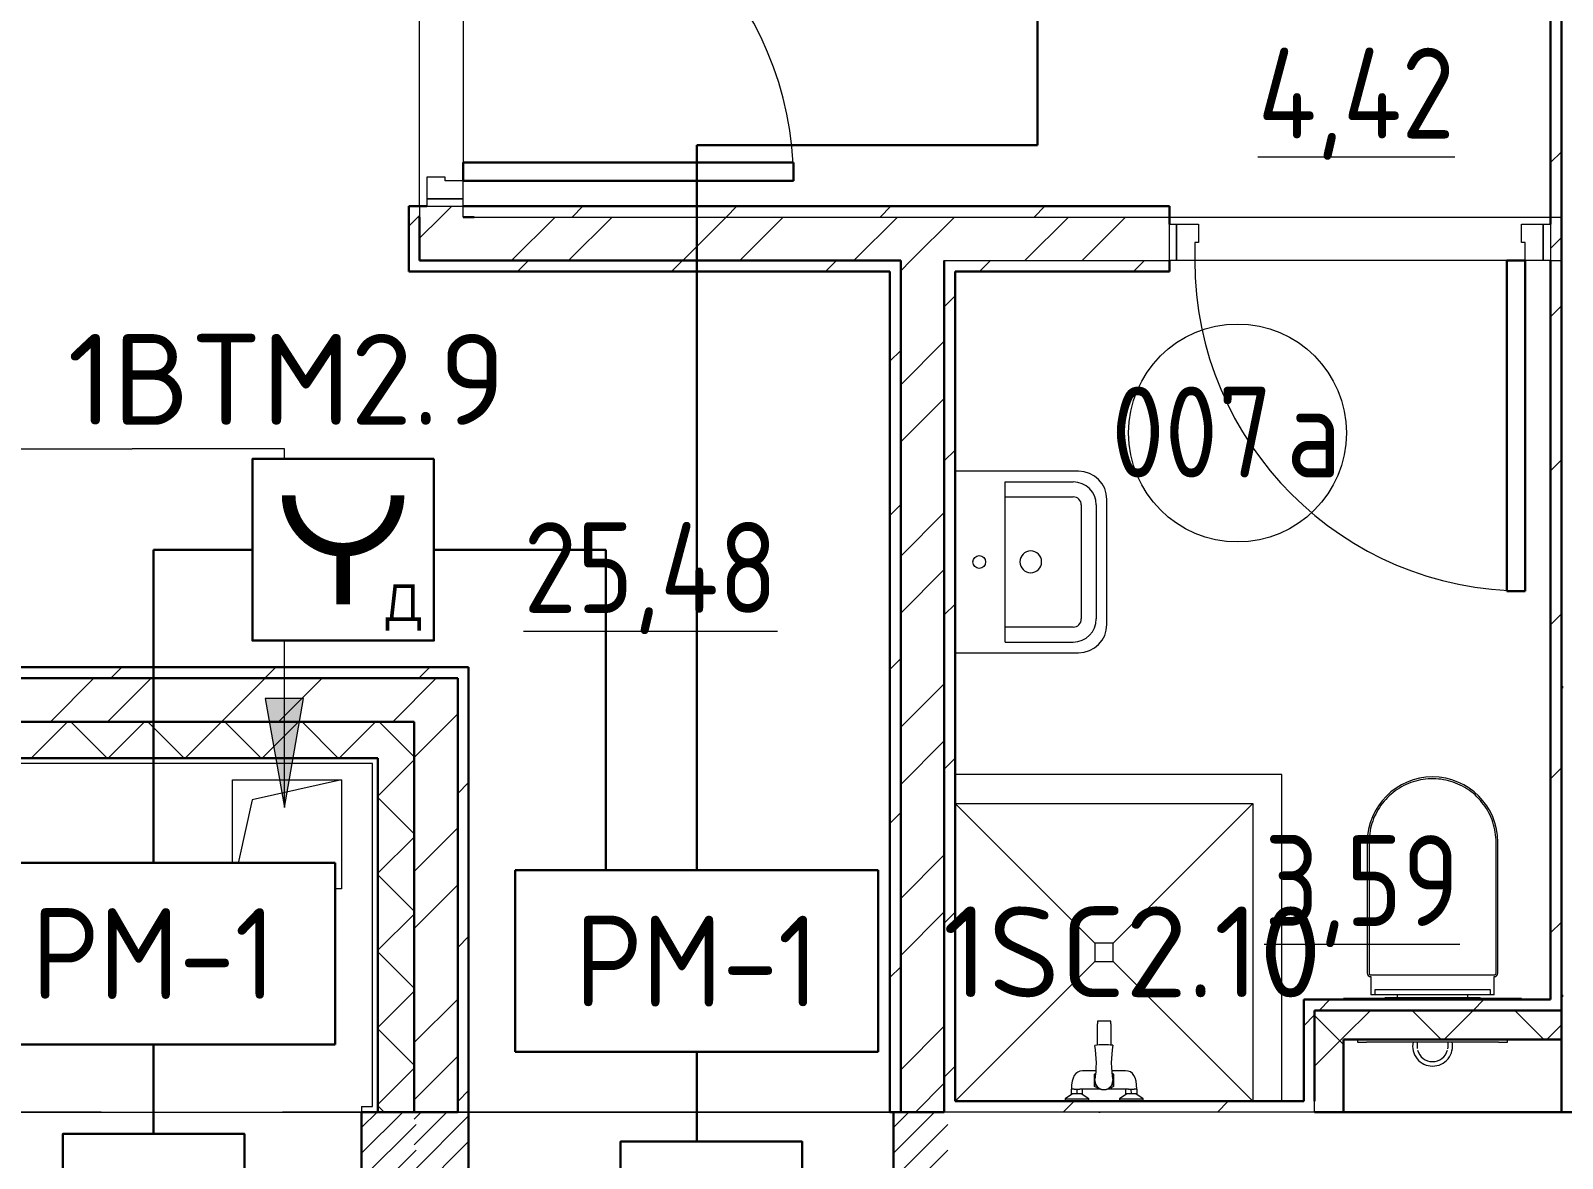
# Model space of a CAD drawing. Header units: millimetres. Extents: x -1073752 to 1436911, y -1379358 to 94781.
# Drawn here: x -1006345 to -1002126, y -777938 to -774833 of the extents above; entities that cross this region are included whole.
import ezdxf
from ezdxf.enums import TextEntityAlignment as Align

# ---------------------------------------------------------------- set-up
doc = ezdxf.new("R2010")
doc.units = ezdxf.units.MM
doc.set_wipeout_variables(frame=1)
doc.linetypes.add('ADSK_Линия сетки', pattern=[25, 20, -2.5, 0, -2.5])
doc.linetypes.add('ADSK_Штриховая_ш2 п1_5', pattern=[4.5, 3, -1.5])
for name, color, linetype, lineweight in [('RC-Дымоудаление', 1, 'Continuous', 30), ('RC-Прочее_оборудование', 1, 'Continuous', 30), ('Аннотация', 7, 'Continuous', 18), ('АПС', 5, 'Continuous', 30), ('Двери', 252, 'Continuous', 9), ('лс', 5, 'Continuous', 30), ('Марки помещений', 7, 'Continuous', 20), ('Обобщенные модели', 252, 'Continuous', 18), ('Оси', 252, 'Continuous', 9), ('Перекрытие', 252, 'Continuous', 18), ('Сантехника', 252, 'Continuous', 9), ('Стены внутренние', 7, 'Continuous', 18), ('Стены наружные', 7, 'Continuous', 18), ('Стены штриховка', 7, 'Continuous', 9)]:
    doc.layers.add(name, color=color, linetype=linetype, lineweight=lineweight)
doc.layers.add('RC-Позиционные_обозначения', color=7, linetype='Continuous')
doc.styles.add('GOST Common_2', font='', dxfattribs={"width": 0.9, "height": 250})
doc.styles.add('ISOCPEUR', font='isocpeur.ttf', dxfattribs={"height": 250})
doc.styles.add('RubezhCAD', font='isocpeur.ttf')
doc.styles.get("Standard").update_dxf_attribs({"font": 'arial.ttf'})
doc.styles.get('GOST Common_2').set_extended_font_data('GOST type B')

# ---------------------------------------------------------------- blocks, each defined once
blk = doc.blocks.new('подвал')
at = {"layer": 'Аннотация', "lineweight": 20, "true_color": 0x636466}
blk.add_hatch(color=251, dxfattribs=at).paths.add_polyline_path([(-183879.6, 15401.1), (-183826.7, 15701.1), (-183932.5, 15701.1)])
at = {"layer": 'Двери', "lineweight": 18, "true_color": 0x636466}
h = blk.add_hatch(dxfattribs=at)
h.set_pattern_fill('FP_1', color=251, angle=180, style=0, pattern_type=2)
h.set_pattern_definition([(225, (-184251.95, 14336.906), (35.3553, -35.3553), [])])
h.paths.add_polyline_path([(-183517, 14111.9), (-183517, 14561.9), (-183667, 14561.9), (-183667, 14111.9)])
h.paths.add_polyline_path([(-184987, 14111.9), (-184837, 14111.9), (-184837, 14561.9), (-184987, 14561.9)])
h = blk.add_hatch(dxfattribs=at)
h.set_pattern_fill('FP_1', color=251, angle=180, style=0, pattern_type=2)
h.set_pattern_definition([(225, (-182786.95, 14336.906), (35.3553, -35.3553), [])])
h.paths.add_polyline_path([(-182052, 14111.9), (-182052, 14561.9), (-182202, 14561.9), (-182202, 14111.9), (-182065.7, 14111.9)])
h.paths.add_polyline_path([(-183522, 14111.9), (-183372, 14111.9), (-183372, 14561.9), (-183522, 14561.9)])
at = {"color": 251, "lineweight": 18, "true_color": 0x636466}
for p, q in [((-184022, 15176.9), (-184022, 15476.9)), ((-184022, 15476.9), (-183722, 15476.9)), ((-183722, 15476.9), (-183968, 15422.3)), ((-183722, 15476.9), (-183722, 15176.9)), ((-183968, 15422.3), (-184022, 15176.9)), ((-183722, 15176.9), (-184022, 15176.9))]:
    blk.add_line(p, q, dxfattribs=at)
at = {"layer": 'Аннотация', "color": 251, "lineweight": 20, "true_color": 0x636466}
for p, q in [((-188298.4, 16388.8), (-184298.4, 16388.8)), ((-183879.6, 16388.8), (-184298.4, 16388.8)), ((-183879.6, 15401.1), (-183879.6, 16388.8)), ((-183826.7, 15701.1), (-183932.5, 15701.1)), ((-183932.5, 15701.1), (-183879.6, 15401.1)), ((-183879.6, 15401.1), (-183826.7, 15701.1))]:
    blk.add_line(p, q, dxfattribs=at)
at = {"layer": 'Двери', "color": 251, "lineweight": 30, "true_color": 0x636466}
for p, q in [((-183387, 17176.9), (-183387, 17126.9)), ((-182477, 17176.9), (-183387, 17176.9)), ((-182477, 17126.9), (-182477, 17176.9)), ((-183387, 17126.9), (-182477, 17126.9)), ((-180512, 15996.9), (-180512, 16906.9)), ((-180512, 16906.9), (-180462, 16906.9)), ((-180462, 16906.9), (-180462, 15996.9)), ((-180462, 15996.9), (-180512, 15996.9))]:
    blk.add_line(p, q, dxfattribs=at)
at = {"layer": 'Двери', "color": 251, "true_color": 0x636466}
for p, q in [((-183437, 17136.9), (-183487, 17136.9)), ((-183487, 17136.9), (-183487, 17076.9)), ((-183437, 17126.9), (-183437, 17136.9)), ((-183387, 17126.9), (-183437, 17126.9)), ((-183387, 17076.9), (-183387, 17126.9)), ((-183487, 17076.9), (-183387, 17076.9)), ((-183487, 17076.9), (-183487, 17056.9)), ((-183387, 17076.9), (-183487, 17076.9)), ((-183487, 17056.9), (-183387, 17056.9)), ((-183387, 17056.9), (-183387, 17076.9)), ((-181442, 17006.9), (-181422, 17006.9)), ((-181442, 16906.9), (-181442, 17006.9)), ((-181422, 16906.9), (-181422, 17006.9)), ((-181422, 17006.9), (-181362, 17006.9)), ((-181422, 17006.9), (-181422, 16906.9)), ((-181362, 17006.9), (-181362, 16956.9)), ((-180472, 17006.9), (-180412, 17006.9)), ((-180472, 16956.9), (-180472, 17006.9)), ((-180412, 17006.9), (-180412, 16906.9)), ((-180412, 16906.9), (-180412, 17006.9)), ((-180412, 17006.9), (-180392, 17006.9)), ((-180392, 17006.9), (-180392, 16906.9)), ((-181372, 16956.9), (-181372, 16906.9)), ((-181362, 16956.9), (-181372, 16956.9)), ((-180462, 16956.9), (-180472, 16956.9)), ((-180462, 16906.9), (-180462, 16956.9)), ((-181422, 16906.9), (-181442, 16906.9)), ((-181372, 16906.9), (-181422, 16906.9)), ((-180412, 16906.9), (-180462, 16906.9)), ((-180392, 16906.9), (-180412, 16906.9))]:
    blk.add_line(p, q, dxfattribs=at)
at = {"layer": 'Двери', "color": 251, "linetype": 'ADSK_Штриховая_ш2 п1_5', "true_color": 0x636466}
for p, q in [((-183517, 14561.9), (-183667, 14561.9)), ((-183667, 14561.9), (-183667, 14111.9)), ((-183372, 14561.9), (-183522, 14561.9)), ((-183372, 14111.9), (-183372, 14561.9)), ((-182052, 14561.9), (-182202, 14561.9)), ((-182202, 14561.9), (-182202, 14111.9))]:
    blk.add_line(p, q, dxfattribs=at)
at = {"layer": 'Двери', "color": 251, "true_color": 0x636466}
for centre, start, end in [((-183387, 17126.9), 0, 90), ((-180462, 16906.9), 180, 270)]:
    blk.add_arc(centre, 910, start, end, dxfattribs=at)
at = {"layer": 'Марки помещений', "color": 251, "true_color": 0x636466}
blk.add_circle((-181254.2, 16432.2), 300, dxfattribs=at)
at = {"layer": 'Обобщенные модели', "color": 251, "true_color": 0x636466}
for p, q in [((-181692, 16326.9), (-182032, 16326.9)), ((-181894, 16297.5), (-181706.8, 16297.5)), ((-181894, 15856.3), (-181894, 16297.5)), ((-181894, 16256.2), (-181706.8, 16256.2)), ((-181614, 16077), (-181614, 16248.9)), ((-181684.5, 16233.9), (-181684.5, 15919.9)), ((-181643.2, 16233.9), (-181643.2, 15919.9)), ((-181614, 15904.9), (-181614, 16077)), ((-181706.8, 15897.6), (-181894, 15897.6)), ((-182032, 15826.9), (-181692, 15826.9)), ((-181894, 15856.3), (-181706.8, 15856.3)), ((-181132, 15491.9), (-182032, 15491.9)), ((-181132, 14591.9), (-181132, 15491.9)), ((-182032, 15411.9), (-181212, 15411.9)), ((-181647, 15026.9), (-182032, 15411.9)), ((-181212, 15411.9), (-181597, 15026.9)), ((-181212, 15411.9), (-181212, 14591.9)), ((-181647, 15026.9), (-181647, 14976.9)), ((-181597, 15026.9), (-181647, 15026.9)), ((-181597, 14976.9), (-181597, 15026.9)), ((-182032, 14591.9), (-181647, 14976.9)), ((-181647, 14976.9), (-181597, 14976.9)), ((-181212, 14591.9), (-181597, 14976.9))]:
    blk.add_line(p, q, dxfattribs=at)
blk.add_circle((-181965.7, 16076.9), 17.5, dxfattribs=at)
for centre, radius, start, end in [((-181706.8, 16233.9), 63.6, 0, 90), ((-181692, 16248.9), 78, 0, 90), ((-181706.8, 16233.9), 22.3, 0, 90), ((-181823.8, 16077.3), 30, 90, 270), ((-181823.8, 16077.3), 30, 270, 90), ((-181706.8, 15919.9), 63.6, 270, 0), ((-181706.8, 15919.9), 22.3, 270, 0), ((-181692, 15904.9), 78, 270, 0)]:
    blk.add_arc(centre, radius, start, end, dxfattribs=at)
at = {"layer": 'Обобщенные модели', "color": 251, "lineweight": 9, "true_color": 0x636466}
for centre, radius, start, end in [((-181622, 14561.4), 186, 82.463, 97.8489), ((-181919.6, 14696.4), 276.6, 350.0387, 10.2731), ((-181325.2, 14698), 276.6, 170.0387, 190.2731), ((-181622.3, 14648.6), 24.9, 180.1559, 0.1559)]:
    blk.add_arc(centre, radius, start, end, dxfattribs=at)
for points in [[(-181647.2, 14648.5), (-181647.2, 14646.5), (-181646.9, 14644.6), (-181646.5, 14642.7)], [(-181598, 14642.8), (-181597.6, 14644.7), (-181597.4, 14646.7), (-181597.4, 14648.6)]]:
    blk.add_open_spline(points, degree=3, dxfattribs=at)
for points, knots in [([(-181645.8, 14640.6), (-181645.8, 14640.4), (-181645.5, 14639.7), (-181645.1, 14638.6), (-181644.7, 14637.8), (-181644.5, 14637.4)], [0.19772091, 0.19772091, 0.19772091, 0.19772091, 0.21428571, 0.25, 0.28571429, 0.28571429, 0.28571429, 0.28571429]), ([(-181600, 14637.5), (-181599.8, 14637.9), (-181599.4, 14638.8), (-181598.9, 14639.8), (-181598.7, 14640.5), (-181598.6, 14640.7)], [0.71428571, 0.71428571, 0.71428571, 0.71428571, 0.75, 0.78571429, 0.80227909, 0.80227909, 0.80227909, 0.80227909]), ([(-181643, 14634.8), (-181642.8, 14634.5), (-181642.4, 14633.9), (-181642, 14633.4), (-181641.8, 14633.1)], [0.36280917, 0.36280917, 0.36280917, 0.36280917, 0.39285714, 0.4175864, 0.4175864, 0.4175864, 0.4175864]), ([(-181639, 14630.1), (-181638.9, 14630.1), (-181638.5, 14629.7), (-181637.9, 14629.2), (-181637.2, 14628.6), (-181636.6, 14628.2), (-181636.1, 14627.9), (-181635.8, 14627.7)], [0.5266216, 0.5266216, 0.5266216, 0.5266216, 0.5357143, 0.5714286, 0.5892857, 0.6071429, 0.634202, 0.634202, 0.634202, 0.634202]), ([(-181633.2, 14626.2), (-181633, 14626.1), (-181632.6, 14625.9), (-181631.8, 14625.5), (-181630.9, 14625.2), (-181630.3, 14625), (-181630, 14624.9)], [0.71428571, 0.71428571, 0.71428571, 0.71428571, 0.73214286, 0.75, 0.78571429, 0.8032683, 0.8032683, 0.8032683, 0.8032683]), ([(-181628, 14624.3), (-181627.5, 14624.2), (-181626.6, 14624), (-181624.7, 14623.8), (-181623.2, 14623.7), (-181622.2, 14623.7)], [0.8571429, 0.8571429, 0.8571429, 0.8571429, 0.8928571, 0.9285714, 1, 1, 1, 1]), ([(-181622.2, 14623.7), (-181621.2, 14623.7), (-181619.7, 14623.8), (-181617.8, 14624.1), (-181616.9, 14624.3), (-181616.4, 14624.4)], [0, 0, 0, 0, 0.0714286, 0.1071429, 0.1428571, 0.1428571, 0.1428571, 0.1428571]), ([(-181614.4, 14625), (-181614.2, 14625), (-181613.5, 14625.3), (-181612.6, 14625.6), (-181611.8, 14626), (-181611.4, 14626.2), (-181611.2, 14626.3)], [0.1967317, 0.1967317, 0.1967317, 0.1967317, 0.21428571, 0.25, 0.26785714, 0.28571429, 0.28571429, 0.28571429, 0.28571429]), ([(-181608.6, 14627.8), (-181608.3, 14627.9), (-181607.8, 14628.3), (-181607.2, 14628.7), (-181606.7, 14629.1), (-181606.2, 14629.6), (-181605.8, 14629.9), (-181605.5, 14630.1), (-181605.4, 14630.2)], [0.365798, 0.365798, 0.365798, 0.365798, 0.3928571, 0.4107143, 0.4285714, 0.4464286, 0.4642857, 0.4733784, 0.4733784, 0.4733784, 0.4733784]), ([(-181602.9, 14632.9), (-181602.6, 14633.2), (-181602.1, 14633.9), (-181601.7, 14634.6), (-181601.4, 14634.9)], [0.57142857, 0.57142857, 0.57142857, 0.57142857, 0.60714286, 0.63719083, 0.63719083, 0.63719083, 0.63719083])]:
    blk.add_open_spline(points, degree=3, knots=knots, dxfattribs=at)
at = {"layer": 'Оси', "color": 251, "linetype": 'ADSK_Линия сетки', "ltscale": 100, "true_color": 0x636466}
blk.add_line((-174384.1, 14561.9), (-244527.8, 14561.9), dxfattribs=at)
at = {"layer": 'Перекрытие', "color": 251, "true_color": 0x636466}
for p, q in [((-183387, 18036.9), (-183387, 17176.9)), ((-181442, 17026.9), (-180392, 17026.9)), ((-180512, 16906.9), (-181372, 16906.9)), ((-184837, 14561.9), (-183667, 14561.9)), ((-183372, 14561.9), (-182212, 14561.9))]:
    blk.add_line(p, q, dxfattribs=at)
at = {"layer": 'Сантехника', "color": 251, "true_color": 0x636466}
for p, q in [((-180897, 15304.9), (-180897, 14944.9)), ((-180892, 15304.9), (-180892, 14944.9)), ((-180542, 14944.9), (-180542, 15304.9)), ((-180537, 14944.9), (-180537, 15304.9)), ((-180887, 14939.9), (-180547, 14939.9)), ((-180887, 14934.9), (-180887, 14884.9)), ((-180875.2, 14899.9), (-180558.7, 14899.9)), ((-180875.2, 14884.9), (-180875.2, 14899.9)), ((-180558.7, 14899.9), (-180558.7, 14884.9)), ((-180547, 14884.9), (-180547, 14934.9)), ((-180875.2, 14884.9), (-180887, 14884.9)), ((-180558.7, 14884.9), (-180875.2, 14884.9)), ((-180547, 14884.9), (-180558.7, 14884.9)), ((-181603.1, 14812.2), (-181640.2, 14812.1)), ((-181640.2, 14812.1), (-181640.2, 14804.8)), ((-181603, 14804.9), (-181603.1, 14812.2)), ((-181640, 14746.2), (-181640.2, 14804.8)), ((-181603, 14804.9), (-181602.9, 14746.2)), ((-181644.9, 14675.3), (-181680.9, 14675.2)), ((-181648.3, 14632.6), (-181648.4, 14666.7)), ((-181648.4, 14666.7), (-181646.5, 14655.9)), ((-181646.4, 14642.9), (-181648.3, 14632.6)), ((-181562.5, 14675.5), (-181599.8, 14675.4)), ((-181595.9, 14666.8), (-181597.8, 14653.1)), ((-181595.9, 14632.8), (-181597.8, 14645.5)), ((-181595.9, 14666.8), (-181595.9, 14632.8)), ((-181708.7, 14611.9), (-181729.2, 14598.1)), ((-181729.2, 14598.1), (-181664.1, 14598.3)), ((-181729.2, 14598.1), (-181729.2, 14591.9)), ((-181711.7, 14611.8), (-181711.8, 14624.9)), ((-181696.7, 14611.9), (-181711.7, 14611.8)), ((-181704.6, 14624.9), (-181711.6, 14624.9)), ((-181704.6, 14624.9), (-181696.8, 14624.9)), ((-181696.8, 14624.9), (-181688.9, 14624.9)), ((-181696.8, 14624.9), (-181696.7, 14611.9)), ((-181681.7, 14611.9), (-181696.7, 14611.9)), ((-181639.7, 14625.1), (-181688.9, 14625)), ((-181664.1, 14598.3), (-181684.7, 14611.9)), ((-181681.8, 14624.9), (-181681.7, 14611.9)), ((-181664.1, 14592), (-181664.1, 14598.3)), ((-181639.7, 14625.1), (-181639.7, 14629.4)), ((-181630.1, 14625.1), (-181639.7, 14625.1)), ((-181602.6, 14625.2), (-181614.3, 14625.1)), ((-181602.6, 14630.5), (-181602.6, 14625.2)), ((-181554.6, 14625.3), (-181602.6, 14625.2)), ((-181558.7, 14612.3), (-181579.2, 14598.6)), ((-181579.2, 14598.6), (-181514.2, 14598.8)), ((-181579.2, 14598.6), (-181579.2, 14592.2)), ((-181561.7, 14612.3), (-181561.8, 14625.3)), ((-181546.7, 14612.3), (-181561.7, 14612.3)), ((-181554.6, 14625.3), (-181546.8, 14625.3)), ((-181546.8, 14625.3), (-181538.9, 14625.3)), ((-181546.7, 14612.3), (-181546.8, 14625.3)), ((-181531.7, 14612.4), (-181546.7, 14612.3)), ((-181531.6, 14625.4), (-181538.9, 14625.4)), ((-181514.2, 14598.8), (-181534.7, 14612.3)), ((-181531.8, 14625.4), (-181531.7, 14612.4)), ((-181514.2, 14592.4), (-181514.2, 14598.8)), ((-181664.1, 14592), (-181696.7, 14591.9)), ((-181514.2, 14592.4), (-181579.2, 14592.2))]:
    blk.add_line(p, q, dxfattribs=at)
at = {"layer": 'Сантехника', "color": 251, "lineweight": 9, "true_color": 0x636466}
for p, q in [((-180932, 14874.9), (-180962, 14874.9)), ((-180962, 14874.9), (-180962, 14871.9)), ((-180960.5, 14871.9), (-180960.5, 14873.4)), ((-180960.5, 14873.4), (-180933.5, 14873.4)), ((-180934.5, 14872.4), (-180959.5, 14872.4)), ((-180933.5, 14873.4), (-180933.5, 14871.9)), ((-180502, 14874.9), (-180932, 14874.9)), ((-180932, 14874.9), (-180932, 14871.9)), ((-180932, 14871.9), (-180932, 14874.9)), ((-180922.8, 14874.9), (-180923.7, 14874.9)), ((-180847.9, 14877.9), (-180586, 14877.9)), ((-180847.9, 14874.9), (-180847.9, 14877.9)), ((-180814, 14877.9), (-180814, 14884.9)), ((-180620, 14877.9), (-180620, 14884.9)), ((-180586, 14874.9), (-180586, 14877.9)), ((-180510.2, 14874.9), (-180511.1, 14874.9)), ((-180502, 14871.9), (-180502, 14874.9)), ((-180472, 14874.9), (-180502, 14874.9)), ((-180502, 14874.9), (-180502, 14871.9)), ((-180500.5, 14871.9), (-180500.5, 14873.4)), ((-180500.5, 14873.4), (-180473.5, 14873.4)), ((-180474.5, 14872.4), (-180499.5, 14872.4)), ((-180473.5, 14873.4), (-180473.5, 14871.9)), ((-180472, 14871.9), (-180472, 14874.9)), ((-180923.7, 14761.9), (-180923.7, 14754.9)), ((-180923.7, 14754.9), (-180898.7, 14754.9)), ((-180535.2, 14754.9), (-180898.7, 14754.9)), ((-180535.2, 14754.9), (-180510.2, 14754.9)), ((-180510.2, 14754.9), (-180510.2, 14761.9))]:
    blk.add_line(p, q, dxfattribs=at)
at = {"layer": 'Сантехника', "color": 251, "true_color": 0x636466, "flags": 128}
for points in [[(-180542, 15304.9), (-180542.1, 15311.9), (-180542.5, 15318.9), (-180543.2, 15325.9), (-180544.2, 15332.8), (-180545.4, 15339.7), (-180547, 15346.5), (-180548.8, 15353.3), (-180550.8, 15360), (-180553.2, 15366.6), (-180555.8, 15373.1), (-180558.6, 15379.4), (-180561.7, 15385.7), (-180565.1, 15391.9), (-180568.7, 15397.9), (-180572.5, 15403.7), (-180576.6, 15409.4), (-180580.9, 15414.9), (-180585.4, 15420.3), (-180590.1, 15425.5), (-180595, 15430.4), (-180600.1, 15435.2), (-180605.4, 15439.8), (-180610.9, 15444.1), (-180616.6, 15448.3), (-180622.4, 15452.2), (-180628.4, 15455.8), (-180634.5, 15459.2), (-180640.7, 15462.4), (-180647.1, 15465.3), (-180653.5, 15468), (-180660.1, 15470.4), (-180666.8, 15472.6), (-180673.5, 15474.4), (-180680.3, 15476), (-180687.2, 15477.4), (-180694.1, 15478.4), (-180701.1, 15479.2), (-180708.1, 15479.7), (-180715.1, 15479.9), (-180722.1, 15479.8), (-180729.1, 15479.5), (-180736, 15478.9), (-180743, 15478), (-180749.9, 15476.8), (-180756.7, 15475.3), (-180763.5, 15473.6), (-180770.2, 15471.6), (-180776.8, 15469.3), (-180783.4, 15466.8), (-180789.8, 15464), (-180796.1, 15461), (-180802.3, 15457.7), (-180808.3, 15454.2), (-180814.2, 15450.4), (-180819.9, 15446.4), (-180825.5, 15442.2), (-180830.9, 15437.7), (-180836.1, 15433), (-180841.2, 15428.2), (-180846, 15423.1), (-180850.6, 15417.9), (-180855, 15412.4), (-180859.2, 15406.8), (-180863.2, 15401), (-180866.9, 15395.1), (-180870.4, 15389), (-180873.6, 15382.8), (-180876.6, 15376.5), (-180879.4, 15370.1), (-180881.8, 15363.5), (-180884.1, 15356.9), (-180886, 15350.2), (-180887.7, 15343.4), (-180889.1, 15336.5), (-180890.2, 15329.6), (-180891, 15322.7), (-180891.6, 15315.7), (-180891.9, 15308.7), (-180892, 15304.9)], [(-180892, 14944.9), (-180891.9, 14944.7), (-180891.9, 14944.5), (-180891.9, 14944.3), (-180891.9, 14944.1), (-180891.9, 14943.9), (-180891.8, 14943.7), (-180891.8, 14943.5), (-180891.7, 14943.3), (-180891.6, 14943.1), (-180891.6, 14943), (-180891.5, 14942.8), (-180891.4, 14942.6), (-180891.3, 14942.4), (-180891.2, 14942.2), (-180891.1, 14942.1), (-180891, 14941.9), (-180890.8, 14941.8), (-180890.7, 14941.6), (-180890.6, 14941.5), (-180890.4, 14941.3), (-180890.3, 14941.2), (-180890.1, 14941.1), (-180890, 14940.9), (-180889.8, 14940.8), (-180889.7, 14940.7), (-180889.5, 14940.6), (-180889.3, 14940.5), (-180889.1, 14940.4), (-180888.9, 14940.3), (-180888.8, 14940.2), (-180888.6, 14940.2), (-180888.4, 14940.1), (-180888.2, 14940.1), (-180888, 14940), (-180887.8, 14940), (-180887.6, 14939.9), (-180887.4, 14939.9), (-180887.2, 14939.9), (-180887, 14939.9), (-180887, 14939.9)], [(-180547, 14939.9), (-180546.8, 14939.9), (-180546.6, 14939.9), (-180546.4, 14939.9), (-180546.2, 14940), (-180546, 14940), (-180545.8, 14940), (-180545.6, 14940.1), (-180545.4, 14940.2), (-180545.2, 14940.2), (-180545, 14940.3), (-180544.8, 14940.4), (-180544.6, 14940.5), (-180544.5, 14940.6), (-180544.3, 14940.7), (-180544.1, 14940.8), (-180544, 14940.9), (-180543.8, 14941), (-180543.7, 14941.1), (-180543.5, 14941.3), (-180543.4, 14941.4), (-180543.2, 14941.6), (-180543.1, 14941.7), (-180543, 14941.9), (-180542.9, 14942), (-180542.7, 14942.2), (-180542.6, 14942.4), (-180542.5, 14942.5), (-180542.4, 14942.7), (-180542.4, 14942.9), (-180542.3, 14943.1), (-180542.2, 14943.3), (-180542.2, 14943.5), (-180542.1, 14943.7), (-180542.1, 14943.9), (-180542, 14944.1), (-180542, 14944.3), (-180542, 14944.5), (-180542, 14944.7), (-180542, 14944.9), (-180542, 14944.9)]]:
    blk.add_lwpolyline(points, dxfattribs=at)
at = {"layer": 'Сантехника', "color": 251, "lineweight": 9, "true_color": 0x636466, "flags": 128}
for points in [[(-180759.7, 14753.8), (-180759.7, 14752.7), (-180759.7, 14751.6), (-180759.7, 14750.6), (-180759.7, 14749.7), (-180759.7, 14748.8), (-180759.7, 14748), (-180759.7, 14747.2), (-180759.7, 14746.5), (-180759.7, 14745.9), (-180759.7, 14745.3), (-180759.7, 14744.9), (-180759.7, 14744.5), (-180759.7, 14744.1), (-180759.7, 14743.8), (-180759.7, 14743.6), (-180759.7, 14743.5), (-180759.7, 14743.5), (-180759.7, 14743.5)], [(-180674.3, 14743.5), (-180674.3, 14743.5), (-180674.3, 14743.6), (-180674.3, 14743.8), (-180674.3, 14744), (-180674.3, 14744.4), (-180674.3, 14744.7), (-180674.3, 14745.2), (-180674.3, 14745.7), (-180674.3, 14746.3), (-180674.3, 14747), (-180674.3, 14747.7), (-180674.3, 14748.5), (-180674.3, 14749.4), (-180674.3, 14750.3), (-180674.3, 14751.3), (-180674.3, 14752.4), (-180674.3, 14753.5), (-180674.3, 14754.6)]]:
    blk.add_lwpolyline(points, dxfattribs=at)
at = {"layer": 'Сантехника', "color": 251, "true_color": 0x636466}
for centre, radius, start, end in [((-180717, 15304.9), 180, 0, 180), ((-180717, 15304.9), 175, 179.0922, 180), ((-180717, 15304.9), 175, 179.0922, 180), ((-180717, 15304.9), 175, 0, 0.9078), ((-180717, 15304.9), 175, 0, 0.9078), ((-180887, 14944.9), 10, 180, 270), ((-180887, 14944.9), 5, 180, 210), ((-180887, 14944.9), 5, 180, 210), ((-180887, 14944.9), 5, 195, 210), ((-180887, 14944.9), 5, 240, 270), ((-180887, 14944.9), 5, 240, 270), ((-180887, 14944.9), 5, 240, 270), ((-180547, 14944.9), 10, 270, 0), ((-180547, 14944.9), 5, 270, 300), ((-180547, 14944.9), 5, 270, 300), ((-180547, 14944.9), 5, 270, 300), ((-180547, 14944.9), 5, 330, 0), ((-180547, 14944.9), 5, 330, 0), ((-180547, 14944.9), 5, 330, 345)]:
    blk.add_arc(centre, radius, start, end, dxfattribs=at)
at = {"layer": 'Сантехника', "color": 251, "lineweight": 9, "true_color": 0x636466}
for radius, start, end in [(55, 167.9742, 270), (42.7, 180, 182.0828), (42.7, 180, 189.1301), (42.7, 175.8024, 177.7583), (42.7, 195, 270), (55, 270, 12.0258), (42.7, 270, 345), (42.7, 350.5014, 2.7572), (42.7, 357.4662, 0)]:
    blk.add_arc((-180717, 14743.5), radius, start, end, dxfattribs=at)
for points, knots in [([(-180932, 14874.9), (-180931.9, 14874.8), (-180931.9, 14874.8), (-180931.9, 14874.7), (-180931.8, 14874.7), (-180931.8, 14874.6), (-180931.7, 14874.5), (-180931.6, 14874.4), (-180931.5, 14874.3), (-180931.4, 14874.2), (-180931.3, 14874), (-180931.2, 14873.9), (-180931.1, 14873.8), (-180931, 14873.7), (-180930.9, 14873.5), (-180930.8, 14873.4), (-180930.6, 14873.2), (-180930.5, 14873.1), (-180930.3, 14872.9), (-180930, 14872.5), (-180929.7, 14872.2), (-180929.5, 14872)], [0, 0, 0, 0, 0.0714286, 0.1071429, 0.1428571, 0.1785714, 0.2142857, 0.25, 0.2857143, 0.3214286, 0.3571429, 0.3928571, 0.4285714, 0.4642857, 0.5, 0.5357143, 0.5714286, 0.6071429, 0.6428571, 0.7142857, 0.8571429, 0.8571429, 0.8571429, 0.8571429]), ([(-180504.4, 14872), (-180504.2, 14872.2), (-180503.9, 14872.5), (-180503.6, 14872.9), (-180503.4, 14873.1), (-180503.3, 14873.2), (-180503.1, 14873.4), (-180503, 14873.5), (-180502.9, 14873.7), (-180502.8, 14873.8), (-180502.7, 14873.9), (-180502.6, 14874), (-180502.5, 14874.2), (-180502.4, 14874.3), (-180502.3, 14874.4), (-180502.2, 14874.5), (-180502.1, 14874.6), (-180502.1, 14874.7), (-180502, 14874.7), (-180502, 14874.8), (-180502, 14874.8), (-180502, 14874.9)], [0.1428571, 0.1428571, 0.1428571, 0.1428571, 0.2857143, 0.3571429, 0.3928571, 0.4285714, 0.4642857, 0.5, 0.5357143, 0.5714286, 0.6071429, 0.6428571, 0.6785714, 0.7142857, 0.75, 0.7857143, 0.8214286, 0.8571429, 0.8928571, 0.9285714, 1, 1, 1, 1])]:
    blk.add_open_spline(points, degree=3, knots=knots, dxfattribs=at)
at = {"layer": 'Сантехника', "color": 251, "true_color": 0x636466}
for points in [[(-181680.9, 14675.2), (-181701.5, 14675.1), (-181711.7, 14658.4), (-181711.6, 14624.9)], [(-181648.4, 14666.7), (-181647.5, 14667.3), (-181646.5, 14667.9), (-181645.5, 14668.4)], [(-181599.2, 14668.7), (-181598.1, 14668.1), (-181597, 14667.5), (-181595.9, 14666.8)], [(-181531.6, 14625.4), (-181531.6, 14658.9), (-181542, 14675.6), (-181562.5, 14675.5)], [(-181639.7, 14628.4), (-181641.2, 14629), (-181644.2, 14630.3), (-181647, 14631.8), (-181648.3, 14632.6)], [(-181636, 14627.8), (-181637.3, 14628.3), (-181638.5, 14628.8), (-181639.7, 14629.4)], [(-181602.6, 14630.5), (-181604.7, 14629.2), (-181606.9, 14628.2), (-181609.2, 14627.4)], [(-181595.9, 14632.8), (-181596.9, 14632.1), (-181599.1, 14630.8), (-181601.4, 14629.7), (-181602.6, 14629.2)]]:
    blk.add_open_spline(points, degree=3, dxfattribs=at)
at = {"layer": 'Стены внутренние', "color": 251, "linetype": 'Continuous', "lineweight": 9, "true_color": 0x636466}
for p, q in [((-184577.3, 15536.9), (-184477.3, 15636.9)), ((-184367.4, 15536.9), (-184467.4, 15636.9)), ((-184365.2, 15536.9), (-184265.2, 15636.9)), ((-184155.3, 15536.9), (-184255.3, 15636.9)), ((-184153.1, 15536.9), (-184053.1, 15636.9)), ((-183943.1, 15536.9), (-184043.1, 15636.9)), ((-183940.9, 15536.9), (-183840.9, 15636.9)), ((-183731, 15536.9), (-183831, 15636.9)), ((-183728.8, 15536.9), (-183628.8, 15636.9)), ((-183522, 15540), (-183618.9, 15636.9)), ((-183622, 15431.6), (-183522, 15531.6)), ((-183522, 15327.9), (-183622, 15427.9)), ((-183622, 15219.5), (-183522, 15319.5)), ((-183522, 15115.7), (-183622, 15215.7)), ((-183622, 15007.4), (-183522, 15107.4)), ((-183522, 14903.6), (-183622, 15003.6)), ((-183622, 14795.2), (-183522, 14895.2)), ((-183522, 14691.5), (-183622, 14791.5)), ((-183622, 14583.1), (-183522, 14683.1)), ((-183604.5, 14561.9), (-183622, 14579.3))]:
    blk.add_line(p, q, dxfattribs=at)
at = {"layer": 'Стены внутренние', "color": 251, "lineweight": 30, "true_color": 0x636466}
for p, q in [((-185477, 15536.9), (-183622, 15536.9)), ((-183622, 15536.9), (-183622, 14561.9)), ((-183622, 14561.9), (-183522, 14561.9))]:
    blk.add_line(p, q, dxfattribs=at)
at = {"layer": 'Стены наружные', "color": 251, "lineweight": 30, "true_color": 0x636466}
for p, q in [((-180362, 14561.9), (-180362, 18636.9)), ((-180392, 18456.9), (-180392, 17006.9)), ((-183537, 17056.9), (-183537, 16876.9)), ((-183487, 17056.9), (-183537, 17056.9)), ((-181442, 17056.9), (-183387, 17056.9)), ((-181442, 17006.9), (-181442, 17056.9)), ((-183507, 17026.9), (-183507, 16906.9)), ((-183387, 17026.9), (-183357, 17026.9)), ((-183537, 16876.9), (-182212, 16876.9)), ((-183507, 16906.9), (-182182, 16906.9)), ((-182212, 16876.9), (-182212, 14561.9)), ((-182182, 16906.9), (-182182, 14561.9)), ((-182062, 14561.9), (-182062, 16906.9)), ((-182032, 16876.9), (-181442, 16876.9)), ((-182032, 14591.9), (-182032, 16876.9)), ((-181442, 16876.9), (-181442, 16906.9)), ((-180392, 16906.9), (-180392, 14871.9)), ((-183372, 15786.9), (-185227, 15786.9)), ((-183372, 13971.9), (-183372, 15786.9)), ((-183402, 15756.9), (-185257, 15756.9)), ((-183402, 14561.9), (-183402, 15756.9)), ((-180362, 15731.9), (-180357, 15731.9)), ((-185377, 15636.9), (-183522, 15636.9)), ((-183522, 15636.9), (-183522, 14561.9)), ((-180392, 14871.9), (-181072, 14871.9)), ((-181072, 14871.9), (-181072, 14591.9)), ((-180357, 14881.9), (-180362, 14881.9)), ((-180362, 14841.9), (-181042, 14841.9)), ((-181042, 14841.9), (-181042, 14591.9)), ((-180962, 14761.9), (-180362, 14761.9)), ((-180962, 14561.9), (-180962, 14761.9)), ((-183622, 14561.9), (-183667, 14561.9)), ((-183667, 14561.9), (-183667, 13971.9)), ((-183402, 14561.9), (-183522, 14561.9)), ((-182212, 14561.9), (-182062, 14561.9)), ((-182202, 14561.9), (-182202, 13971.9)), ((-181072, 14591.9), (-182032, 14591.9)), ((-181042, 14561.9), (-177467, 14561.9))]:
    blk.add_line(p, q, dxfattribs=at)
at = {"layer": 'Стены наружные', "color": 251, "true_color": 0x636466}
for p, q in [((-183507, 17056.9), (-183507, 18106.9)), ((-183637, 15521.9), (-185492, 15521.9)), ((-183637, 14576.9), (-183637, 15521.9)), ((-184837, 14561.9), (-183667, 14561.9)), ((-183667, 14576.9), (-183637, 14576.9)), ((-183667, 14576.9), (-183667, 14561.9)), ((-183402, 14561.9), (-183372, 14561.9)), ((-181042, 14561.9), (-182062, 14561.9))]:
    blk.add_line(p, q, dxfattribs=at)
at = {"layer": 'Стены наружные', "color": 251, "linetype": 'Continuous', "lineweight": 9, "true_color": 0x636466}
for p, q in [((-180392, 17176.7), (-180362, 17206.7)), ((-183448.3, 17026.9), (-183418.3, 17056.9)), ((-183087.3, 17026.9), (-183057.3, 17056.9)), ((-182663.1, 17026.9), (-182633.1, 17056.9)), ((-182238.8, 17026.9), (-182208.8, 17056.9)), ((-181814.5, 17026.9), (-181784.5, 17056.9)), ((-183537, 17001.5), (-183507, 17031.5)), ((-183507, 16968.3), (-183448.3, 17026.9)), ((-183254, 16906.9), (-183134, 17026.9)), ((-183096.8, 16906.9), (-182976.8, 17026.9)), ((-182782.5, 16906.9), (-182662.5, 17026.9)), ((-182625.4, 16906.9), (-182505.4, 17026.9)), ((-182311.1, 16906.9), (-182191.1, 17026.9)), ((-182153.9, 16906.9), (-182033.9, 17026.9)), ((-181839.6, 16906.9), (-181719.6, 17026.9)), ((-181682.5, 16906.9), (-181562.5, 17026.9)), ((-180392, 16940.2), (-180362, 16970.2)), ((-183237.3, 16876.9), (-183207.3, 16906.9)), ((-182813.1, 16876.9), (-182783.1, 16906.9)), ((-182388.8, 16876.9), (-182358.8, 16906.9)), ((-182182, 16878.9), (-182153.9, 16906.9)), ((-181964.5, 16876.9), (-181934.5, 16906.9)), ((-181540.3, 16876.9), (-181510.3, 16906.9)), ((-182062, 16779.5), (-182032, 16809.5)), ((-180392, 16752.4), (-180362, 16782.4)), ((-182182, 16564.6), (-182062, 16684.6)), ((-182212, 16629.5), (-182182, 16659.5)), ((-182182, 16407.4), (-182062, 16527.4)), ((-182062, 16355.2), (-182032, 16385.2)), ((-180392, 16328.2), (-180362, 16358.2)), ((-182212, 16205.2), (-182182, 16235.2)), ((-182182, 16093.1), (-182062, 16213.1)), ((-182182, 15935.9), (-182062, 16055.9)), ((-182062, 15931), (-182032, 15961)), ((-180392, 15903.9), (-180362, 15933.9)), ((-184357.3, 15756.9), (-184327.3, 15786.9)), ((-183933.1, 15756.9), (-183903.1, 15786.9)), ((-183508.8, 15756.9), (-183478.8, 15786.9)), ((-182212, 15781), (-182182, 15811)), ((-184524, 15636.9), (-184404, 15756.9)), ((-184366.8, 15636.9), (-184246.8, 15756.9)), ((-184052.5, 15636.9), (-183932.5, 15756.9)), ((-183895.4, 15636.9), (-183775.4, 15756.9)), ((-183581.1, 15636.9), (-183461.1, 15756.9)), ((-182182, 15621.6), (-182062, 15741.6)), ((-183423.9, 15636.9), (-183402, 15658.9)), ((-183522, 15538.9), (-183423.9, 15636.9)), ((-182182, 15464.5), (-182062, 15584.5)), ((-182062, 15506.7), (-182032, 15536.7)), ((-180392, 15479.6), (-180362, 15509.6)), ((-183402, 15439.5), (-183372, 15469.5)), ((-182212, 15356.7), (-182182, 15386.7)), ((-183522, 15224.6), (-183402, 15344.6)), ((-182182, 15150.2), (-182062, 15270.2)), ((-183522, 15067.4), (-183402, 15187.4)), ((-182182, 14993), (-182062, 15113)), ((-182062, 15082.4), (-182032, 15112.4)), ((-180392, 15055.4), (-180362, 15085.4)), ((-183402, 15015.2), (-183372, 15045.2)), ((-182212, 14932.4), (-182182, 14962.4)), ((-183522, 14753.1), (-183402, 14873.1)), ((-181029.7, 14841.9), (-180999.7, 14871.9)), ((-180605.4, 14841.9), (-180575.4, 14871.9)), ((-181072, 14799.6), (-181042, 14829.6)), ((-180962, 14747.8), (-181042, 14827.8)), ((-180962, 14768.2), (-180888.3, 14841.9)), ((-180693.3, 14761.9), (-180773.3, 14841.9)), ((-180685.4, 14761.9), (-180605.4, 14841.9)), ((-180410.4, 14761.9), (-180490.4, 14841.9)), ((-182182, 14678.7), (-182062, 14798.7)), ((-181042, 14688.2), (-180962, 14768.2)), ((-180402.6, 14761.9), (-180362, 14802.5)), ((-183522, 14595.9), (-183402, 14715.9)), ((-182062, 14658.2), (-182032, 14688.2)), ((-182141.6, 14561.9), (-182062, 14641.6)), ((-183401, 14591.9), (-183372, 14621)), ((-183402, 14591), (-183401, 14591.9)), ((-181734, 14561.9), (-181704, 14591.9)), ((-181309.7, 14561.9), (-181279.7, 14591.9))]:
    blk.add_line(p, q, dxfattribs=at)
at = {"layer": 'Стены штриховка', "color": 251, "true_color": 0x636466}
for p, q in [((-183507, 17056.9), (-183507, 17026.9)), ((-183387, 17026.9), (-183387, 17056.9)), ((-183357, 17026.9), (-181442, 17026.9)), ((-180392, 17026.9), (-180362, 17026.9)), ((-182062, 16906.9), (-181442, 16906.9)), ((-180392, 16906.9), (-180362, 16906.9)), ((-181042, 14561.9), (-181042, 14591.9))]:
    blk.add_line(p, q, dxfattribs=at)
at = {"layer": 'Марки помещений', "color": 251, "true_color": 0x636466, "style": 'GOST Common_2', "width": 0.9}
for s, p in [('%%U4,42', (-181198.3, 17243)), ('007', (-181602, 16309.9)), ('а', (-181119.8, 16309.9)), ('%%U25,48', (-183220.7, 15936.5)), ('%%U3,59', (-181180.7, 15074.6))]:
    blk.add_text(s, height=250, dxfattribs=at).set_placement(p)
blk = doc.blocks.new('RC-UGO-UDPD-01')
at = {"layer": 'RC-Дымоудаление', "ltscale": 30}
blk.add_lwpolyline([(2.5, 2.5), (2.5, -2.5), (-2.5, -2.5), (-2.5, 2.5)], close=True, dxfattribs=at)
at = {"layer": 'RC-Дымоудаление'}
blk.add_attdef('PSTN', text='', height=2.5, dxfattribs=at).set_placement((1.287, 2.233), align=Align.BOTTOM_LEFT)
blk.add_wipeout([(2.5, 2.5), (2.5, -2.5), (-2.5, -2.5), (-2.5, 2.5)]).dxf.layer = 'RC-Дымоудаление'
for p, q in [((-2.5, 2.5), (-2.5, -2.5)), ((2.5, 2.5), (-2.5, 2.5)), ((2.5, -2.5), (2.5, 2.5)), ((-2.5, -2.5), (2.5, -2.5))]:
    blk.add_line(p, q, dxfattribs=at)
at = {"layer": 'RC-Дымоудаление', "ltscale": 30, "const_width": 0.375}
blk.add_lwpolyline([(-1.5, 1.5, 1), (1.5, 1.5, 1)], format="xyb", dxfattribs=at)
blk.add_lwpolyline([(0, 0), (0, -1.5)], dxfattribs=at)
at = {"layer": 'RC-Дымоудаление', "const_width": 0.1}
for points in [[(1.92, -1.912), (1.92, -1.006), (1.434, -1.006), (1.332, -1.912)], [(1.22, -2.229), (1.22, -1.912), (2.096, -1.912), (2.096, -2.229)]]:
    blk.add_lwpolyline(points, dxfattribs=at)
blk = doc.blocks.new('РМ1')
at = {"layer": 'RC-Прочее_оборудование'}
blk.add_point((0, 0), dxfattribs=at)
blk.add_attdef('PSTN', text='', height=2.5, dxfattribs=at).set_placement((5.721, 2.541), align=Align.BOTTOM_CENTER)
blk.add_wipeout([(4.999, 2.501), (4.999, -2.501), (-4.999, -2.501), (-4.999, 2.501)]).dxf.layer = 'RC-Прочее_оборудование'
blk.add_wipeout([(-4.999, -2.501), (-4.999, 2.501), (4.999, 2.501), (4.999, -2.501)]).dxf.layer = 'RC-Прочее_оборудование'
for p, q in [((-4.999, 2.501), (4.999, 2.501)), ((-4.999, -2.501), (-4.999, 2.501)), ((-4.999, 2.501), (-4.999, 2.501)), ((4.999, 2.501), (4.999, -2.501)), ((4.999, -2.501), (-4.999, -2.501))]:
    blk.add_line(p, q, dxfattribs=at)
at = {"layer": 'RC-Прочее_оборудование', "ltscale": 100, "style": 'ISOCPEUR', "width": 0.9}
blk.add_text('РМ-1', height=2.5, dxfattribs=at).set_placement((0.001, -0.001), align=Align.MIDDLE)

msp = doc.modelspace()

# ---------------------------------------------------------------- linework, layer by layer
at = {"layer": 'АПС', "color": 3, "lineweight": 30}
for points in [[(-1005756.6, -778171.2), (-1006256.6, -778171.2), (-1006256.6, -777871.2), (-1005756.6, -777871.2), (-1005756.6, -778171.2), (-1005756.6, -778021.2), (-1006256.6, -778021.2)], [(-1004220.5, -778192), (-1004720.5, -778192), (-1004720.5, -777892), (-1004220.5, -777892), (-1004220.5, -778192), (-1004220.5, -778042), (-1004720.5, -778042)]]:
    msp.add_lwpolyline(points, dxfattribs=at)
at = {"layer": 'лс'}
for p, q in [((-1003571.5, -773691.5), (-1003571.5, -775147.6)), ((-1003571.5, -775147.6), (-1004510.6, -775147.6)), ((-1004510.6, -777144.8), (-1004510.6, -775147.6)), ((-1006006.6, -777124.1), (-1006006.6, -776262.2)), ((-1005734.6, -776262.2), (-1006006.6, -776262.2)), ((-1005234.6, -776262.2), (-1004760.6, -776262.2)), ((-1004760.6, -777144.8), (-1004760.6, -776262.2))]:
    msp.add_line(p, q, dxfattribs=at)
at = {"layer": 'лс', "color": 96, "true_color": 0x008800}
for points in [[(-1006006.6, -777624.3), (-1006006.6, -777871.2)], [(-1004510.6, -777645.1), (-1004510.6, -777892)]]:
    msp.add_lwpolyline(points, dxfattribs=at)

# ---------------------------------------------------------------- block references
msp.add_blockref('подвал', (-821766.8, -792372.8))

# ---------------------------------------------------------------- next in the draw order: block references
ref = msp.add_blockref('РМ1', (-1006006.6, -777374.2), dxfattribs=dict(xscale=100, yscale=100, zscale=100))
ref.add_attrib('PSTN', '1SC2.8', dxfattribs={"layer": 'RC-Прочее_оборудование', "color": 0, "height": 250, "style": 'RubezhCAD'}).set_placement((-1007179.1, -777459.3), align=Align.TOP_CENTER)
ref = msp.add_blockref('РМ1', (-1004510.6, -777395), dxfattribs=dict(xscale=100, yscale=100, zscale=100))
ref.add_attrib('PSTN', '1SC2.10', dxfattribs={"layer": 'RC-Прочее_оборудование', "color": 0, "height": 250, "style": 'RubezhCAD'}).set_placement((-1003311, -777244.6), align=Align.TOP_CENTER)
at = {"layer": 'RC-Дымоудаление', "color": 4, "linetype": 'Continuous', "lineweight": 40, "ltscale": 15}
ref = msp.add_blockref('RC-UGO-UDPD-01', (-1005484.6, -776262.2), dxfattribs=dict(at, xscale=100, yscale=100, zscale=100))
ref.add_attrib('PSTN', '1BTM2.9', dxfattribs={"layer": 'RC-Позиционные_обозначения', "height": 250, "style": 'RubezhCAD'}).set_placement((-1005639.7, -775992.9), align=Align.BOTTOM_CENTER)

doc.saveas('drawing.dxf')
